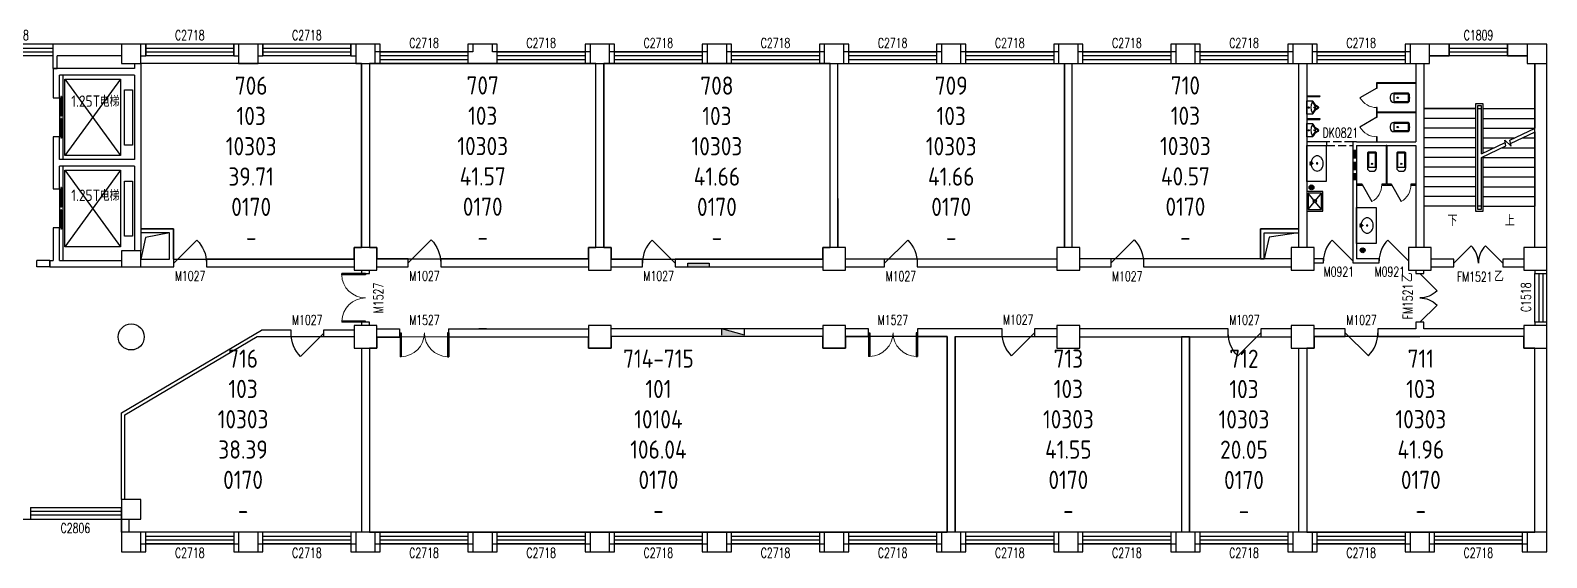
# Model space of a CAD drawing. Extents: x 127902 to 222526, y 104402 to 120609.
# Drawn here: x 175926 to 222526, y 104402 to 120609 of the extents above; entities that cross this region are included whole.
import ezdxf

# ---------------------------------------------------------------- set-up
doc = ezdxf.new("R2010")
doc.units = 0
doc.header["$LTSCALE"] = 1000
doc.header["$MEASUREMENT"] = 0
doc.linetypes.add('DASH', pattern=[0.35, 0.25, -0.1])
for name, color, linetype in [('body', 30, 'Continuous'), ('GROS', 6, 'Continuous'), ('RM$', 5, 'Continuous'), ('RM$TXT', 5, 'Continuous')]:
    doc.layers.add(name, color=color, linetype=linetype)
doc.layers.get('0').freeze()
doc.styles.add('_TCH_DIM', font='SIMPLEX', dxfattribs={"bigfont": 'GBCBIG'})
doc.styles.add('_TCH_WINDOW', font='SIMPLEX', dxfattribs={"bigfont": 'GBCBIG'})
doc.styles.get("Standard").update_dxf_attribs({"font": 'gbenor.shx', "bigfont": 'gbcbig.shx'})

# ---------------------------------------------------------------- blocks, each defined once
blk = doc.blocks.new('_FZHK')
blk.add_lwpolyline([(-0.5, -0.5), (0.5, -0.5), (0.5, 0.5), (-0.5, 0.5)], close=True)
blk = doc.blocks.new('_YZHK')
blk.add_circle((0, 0), 0.5)
blk = doc.blocks.new('$DorLib2D$00000114')
at = {"color": 0}
blk.add_line((0.5, 0), (-0.207, 0.707), dxfattribs=at)
blk.add_arc((0.5, 0), 1, 135, 180, dxfattribs=at)
blk = doc.blocks.new('$WINLIB2D$00000001')
at = {"color": 0}
for points in [[(-0.5, 0.5), (-0.5, -0.5)], [(-0.5, 0.5), (0.5, 0.5)], [(0.5, -0.5), (0.5, 0.5)], [(0.5, 0.167), (-0.5, 0.167)], [(0.5, -0.167), (-0.5, -0.167)], [(-0.5, -0.5), (0.5, -0.5)]]:
    blk.add_lwpolyline(points, dxfattribs=at)
blk = doc.blocks.new('$DorLib2D$00000116')
at = {"color": 0}
for p, q in [((-0.5, 0), (-0.146, 0.354)), ((0.5, 0), (0.146, 0.354))]:
    blk.add_line(p, q, dxfattribs=at)
for centre, start, end in [((-0.5, 0), 0, 45), ((0.5, 0), 135, 180)]:
    blk.add_arc(centre, 0.5, start, end, dxfattribs=at)
blk = doc.blocks.new('$lvtry$00000201')
at = {"color": 0}
for p, q in [((100, -30, 0), (-100, -30, 0)), ((110, -470, 0), (110, -40, 0)), ((140, -470, 0), (-140, -470, 0))]:
    blk.add_line(p, q, dxfattribs=at)
at = {"color": 0, "elevation": 0}
blk.add_lwpolyline([(140, -40, 0.414214), (100, 0), (-100, 0, 0.414214), (-140, -40), (-140, -480, 0.414214), (-30, -590), (30, -590, 0.414214), (140, -480)], format="xyb", close=True, dxfattribs=at)
blk.add_lwpolyline([(-110, -40), (-110, -470)], dxfattribs=at)
at = {"color": 0}
blk.add_circle((0, -359, 0), 20, dxfattribs=at)
for centre, start, end in [((-100, -40, 0), 90, 180), ((100, -40, 0), 0, 90)]:
    blk.add_arc(centre, 10, start, end, dxfattribs=at)
for p in [(0, 0, 0), (0, -359, 0)]:
    blk.add_point(p, dxfattribs=at)
blk = doc.blocks.new('$TCHSYS$APDOOR2D')
blk.add_line((0.5, 0), (0, 0.866))
at = {"lineweight": 13}
blk.add_arc((0.5, 0), 1, 120, 180, dxfattribs=at)
blk = doc.blocks.new('$lvtry$00000222')
at = {"color": 0, "elevation": 0}
blk.add_lwpolyline([(-205, -191), (-205, 0), (205, 0), (205, -191, 0.268068), (51, -323, -0.317765), (0, -360, -0.317765), (-51, -323, 0.268068)], format="xyb", close=True, dxfattribs=at)
at = {"color": 0}
for centre in [(0, -60, 0), (0, -242, 0)]:
    blk.add_circle(centre, 20, dxfattribs=at)
for centre, radius, start, end in [((-152, -175, 0), 10, 114.1084, 248.1394), ((5, -526, 0), 395, 66.6675, 114.1084), ((-243, -401, 0), 233, 19.2639, 68.1394), ((0, -316, 0), 24, 199.2639, 269.4998), ((0, -316, 0), 24, 270.5002, 340.7361), ((243, -401, 0), 233, 110.4941, 160.7361), ((158, -173, 0), 10, 290.4941, 66.6675)]:
    blk.add_arc(centre, radius, start, end, dxfattribs=at)
for p in [(0, -60, 0), (0, -242, 0)]:
    blk.add_point(p, dxfattribs=at)
blk = doc.blocks.new('$DorLib2D$00000127')
at = {"color": 0, "linetype": 'Continuous'}
for p, q in [((-0.033, 0.795, -93.75), (-0.533, 0.795, -93.75)), ((-0.533, 0.795, -93.75), (-0.533, 0.69, -93.75)), ((-0.033, 0.795, -93.75), (-0.033, 0.69, -93.75)), ((0.033, 0.795, -93.75), (0.033, 0.69, -93.75)), ((0.533, 0.795, -93.75), (0.033, 0.795, -93.75)), ((0.533, 0.795, -93.75), (0.533, 0.69, -93.75)), ((-0.033, 0.69, -93.75), (-0.533, 0.69, -93.75)), ((0.5, 0.5, -93.75), (-0.5, 0.5, -93.75)), ((0.533, 0.69, -93.75), (0.033, 0.69, -93.75))]:
    blk.add_line(p, q, dxfattribs=at)
blk = doc.blocks.new('$DorLib2D$00000002')
for p, q in [((-0.5, 0), (-0.5, 0.4875)), ((-0.475, 0.4875), (-0.5, 0.4875)), ((-0.475, 0), (-0.475, 0.4875)), ((0.475, 0), (0.475, 0.4875)), ((0.475, 0.4875), (0.5, 0.4875)), ((0.5, 0), (0.5, 0.4875)), ((-0.5, 0), (-0.475, 0)), ((0.5, 0), (0.475, 0))]:
    blk.add_line(p, q)
at = {"lineweight": 13}
for centre, start, end in [((-0.4875, 0), 0, 88.53072), ((0.4875, 0), 91.46928, 180)]:
    blk.add_arc(centre, 0.4875, start, end, dxfattribs=at)
blk = doc.blocks.new('$lvtry$00000191')
at = {"color": 0}
for p, q in [((-250, -50, 0), (-39, -219, 0)), ((-250, -450, 0), (-39, -281, 0)), ((39, -219, 0), (250, -50, 0)), ((39, -281, 0), (250, -450, 0))]:
    blk.add_line(p, q, dxfattribs=at)
at = {"color": 0, "elevation": 0}
for points in [[(300, -500), (300, 0), (-300, 0), (-300, -500)], [(250, -450), (250, -50), (-250, -50), (-250, -450)]]:
    blk.add_lwpolyline(points, close=True, dxfattribs=at)
at = {"color": 0}
blk.add_circle((0, -250, 0), 50, dxfattribs=at)
for p in [(0, -50, 0), (0, -250, 0)]:
    blk.add_point(p, dxfattribs=at)
blk = doc.blocks.new('$lvtry$00000171')
for p, q in [((-74, 11), (-11, 74)), ((-70, -27), (27, 70)), ((-53, -53), (53, 53)), ((-27, -70), (70, 27)), ((11, -74), (74, -11))]:
    blk.add_line(p, q)
blk.add_circle((0, 0), 75)
blk.add_point((0, 0))
blk = doc.blocks.new('$lvtry$00000194')
at = {"color": 0}
for p, q in [((-17, -27), (-17, -17)), ((17, -27), (17, -17))]:
    blk.add_line(p, q, dxfattribs=at)
blk.add_lwpolyline([(14, -39, -0.067374), (92, -53, -0.088152), (166, -93, -0.105269), (218, -155, -0.121685), (235, -224, -0.121685), (218, -292, -0.105269), (166, -355, -0.088152), (92, -394, -0.078966), (0, -409, -0.078966), (-92, -394, -0.088152), (-166, -355, -0.105269), (-218, -292, -0.121685), (-235, -224, -0.121685), (-218, -155, -0.105269), (-166, -93, -0.088152), (-92, -53, -0.059935), (-23, -40, -0.059935)], format="xyb", dxfattribs=at)
for centre, radius in [((0, -221), 20), ((0, -27), 16.7), ((0, -221), 15)]:
    blk.add_circle(centre, radius, dxfattribs=at)
for centre, radius, start, end in [((0, -17), 16.7, 0, 180), ((-40, -17), 10.1, 106.6096, 258.1648), ((-64, 250), 259, 274.7069, 282.3732), ((-75, -197), 173, 71.36, 79.1873), ((-29, -63), 6.77, 155.344, 308.3224), ((-171, 35), 166, 324.8411, 338.1337), ((-171, 35), 170, 324.8411, 331.3523), ((-29, -63), 3.37, 155.344, 308.3224), ((100, -178), 170, 132.3141, 138.8253), ((100, -178), 166, 125.5327, 138.8253), ((-12, -42), 10.6, 201.8924, 261.774), ((-381, -99), 372, 2.3982, 6.7627), ((0, -80), 9.9, 201.7837, 338.2163), ((64, 250), 259, 257.6268, 265.2931), ((381, -99), 372, 170.1008, 177.6018), ((75, -197), 173, 100.8127, 110.4191), ((40, -17), 10.1, 281.8352, 73.3904)]:
    blk.add_arc(centre, radius, start, end, dxfattribs=at)
for p in [(0, -27), (0, -221)]:
    blk.add_point(p, dxfattribs=at)

msp = doc.modelspace()

# ---------------------------------------------------------------- hatches: boundary and pattern name
at = {"layer": 'body'}
for points in [[(196786, 113456), (196136, 113456), (196136, 113336), (196786, 113336)], [(197876, 111236), (197176, 111236), (197176, 111436)]]:
    msp.add_hatch(color=30, dxfattribs=at).paths.add_polyline_path(points)

# ---------------------------------------------------------------- linework, layer by layer
at = {"layer": 'body', "color": 30}
for p, q in [((176611, 120186), (172126, 120186)), ((176626, 119826), (172126, 119826)), ((178726, 120186), (176611, 120186)), ((176626, 119436), (176626, 119826)), ((178726, 119826), (176746, 119826)), ((176746, 119436), (176746, 119826)), ((179476, 120186), (179326, 120186)), ((179326, 119826), (179476, 119826)), ((179476, 119826), (179476, 120186)), ((182326, 120186), (182176, 120186)), ((182176, 120186), (182176, 119826)), ((182176, 119826), (182326, 119826)), ((183076, 120186), (182926, 120186)), ((182926, 119826), (183076, 119826)), ((183076, 119826), (183076, 120186)), ((185926, 120186), (185776, 120186)), ((185776, 120186), (185776, 119826)), ((185776, 119826), (185926, 119826)), ((186676, 120186), (186526, 120186)), ((186676, 119946), (186526, 119946)), ((186676, 119946), (186676, 120186)), ((186676, 119586), (186676, 119946)), ((190276, 120186), (189376, 120186)), ((189376, 120186), (189376, 119946)), ((189376, 119946), (189376, 119586)), ((190276, 119946), (190276, 120186)), ((190276, 119586), (190276, 119946)), ((193126, 120186), (192976, 120186)), ((192976, 120186), (192976, 119946)), ((193126, 119946), (192976, 119946)), ((192976, 119946), (192976, 119586)), ((193876, 120186), (193726, 120186)), ((193876, 119946), (193726, 119946)), ((193876, 119946), (193876, 120186)), ((193876, 119586), (193876, 119946)), ((196726, 120186), (196576, 120186)), ((196576, 120186), (196576, 119946)), ((196726, 119946), (196576, 119946)), ((196576, 119946), (196576, 119586)), ((197476, 120186), (197326, 120186)), ((197476, 119946), (197326, 119946)), ((197476, 119946), (197476, 120186)), ((197476, 119586), (197476, 119946)), ((200326, 120186), (200176, 120186)), ((200176, 120186), (200176, 119946)), ((200326, 119946), (200176, 119946)), ((200176, 119946), (200176, 119586)), ((201076, 120186), (200926, 120186)), ((201076, 119946), (200926, 119946)), ((201076, 119946), (201076, 120186)), ((201076, 119586), (201076, 119946)), ((203926, 120186), (203776, 120186)), ((203776, 120186), (203776, 119946)), ((203926, 119946), (203776, 119946)), ((203776, 119946), (203776, 119586)), ((204676, 120186), (204526, 120186)), ((204676, 119946), (204526, 119946)), ((204676, 119946), (204676, 120186)), ((204676, 119586), (204676, 119946)), ((207526, 120186), (207376, 120186)), ((207376, 120186), (207376, 119946)), ((207526, 119946), (207376, 119946)), ((207376, 119946), (207376, 119586)), ((208276, 120186), (208126, 120186)), ((208276, 119946), (208126, 119946)), ((208276, 119946), (208276, 120186)), ((208276, 119586), (208276, 119946)), ((211126, 120186), (210976, 120186)), ((210976, 120186), (210976, 119946)), ((211126, 119946), (210976, 119946)), ((210976, 119946), (210976, 119586)), ((211876, 120186), (211726, 120186)), ((211876, 119946), (211726, 119946)), ((211876, 119946), (211876, 120186)), ((211876, 119586), (211876, 119946)), ((214726, 120186), (214576, 120186)), ((214576, 120186), (214576, 119946)), ((214726, 119946), (214576, 119946)), ((214576, 119946), (214576, 119586)), ((215476, 120186), (215326, 120186)), ((215476, 119946), (215326, 119946)), ((215476, 119946), (215476, 120186)), ((215476, 119586), (215476, 119946)), ((218326, 120186), (218176, 120186)), ((218176, 120186), (218176, 119946)), ((218326, 119946), (218176, 119946)), ((218176, 119946), (218176, 119586)), ((219526, 120186), (218926, 120186)), ((218926, 119826), (219526, 119826)), ((221926, 119822), (218926, 119822)), ((219526, 119826), (219526, 120186)), ((221926, 120186), (221326, 120186)), ((221326, 120186), (221326, 119826)), ((221326, 119826), (221926, 119826)), ((176626, 119436), (176626, 118536)), ((179126, 119436), (176626, 119436)), ((176626, 119436), (176746, 119436)), ((179126, 119586), (179126, 119436)), ((179326, 119586), (179326, 119236)), ((186101, 119586), (186101, 113936)), ((186351, 119586), (186351, 113936)), ((186526, 119586), (186676, 119586)), ((189376, 119586), (190276, 119586)), ((192976, 119586), (193126, 119586)), ((193306, 113936), (193306, 119586)), ((193546, 113936), (193546, 119586)), ((193726, 119586), (193876, 119586)), ((196576, 119586), (196726, 119586)), ((197326, 119586), (197476, 119586)), ((200176, 119586), (200326, 119586)), ((200506, 113936), (200506, 119586)), ((200746, 113936), (200746, 119586)), ((200926, 119586), (201076, 119586)), ((203776, 119586), (203926, 119586)), ((204526, 119586), (204676, 119586)), ((207376, 119586), (207526, 119586)), ((207706, 113936), (207706, 119586)), ((207946, 113936), (207946, 119586)), ((208126, 119586), (208276, 119586)), ((210976, 119586), (211126, 119586)), ((211726, 119586), (211876, 119586)), ((214576, 119586), (214726, 119586)), ((214901, 119586), (214901, 117186)), ((215151, 119586), (215151, 117186)), ((215326, 119586), (215476, 119586)), ((218176, 119586), (218326, 119586)), ((218506, 119586), (218506, 117186)), ((218746, 119586), (218746, 117186)), ((218748, 119586), (218748, 118202)), ((222166, 113936), (222166, 119586)), ((222168, 118202), (222168, 119586)), ((222526, 113936), (222526, 119586)), ((176826, 118536), (176826, 119236)), ((179126, 119236), (176826, 119236)), ((176928, 119236), (176928, 116636)), ((178701, 119110), (176982, 116760)), ((176982, 119110), (178701, 116760)), ((179126, 119236), (179126, 116636)), ((179326, 119236), (179326, 116436)), ((218506, 118998), (217293, 118998)), ((217293, 118998), (217293, 118836)), ((217293, 118836), (217318, 118836)), ((218506, 118973), (217318, 118973)), ((217318, 118836), (217318, 118973)), ((218506, 118973), (218506, 118998)), ((176626, 118536), (176826, 118536)), ((215151, 118598), (215551, 118598)), ((215151, 118598), (215151, 118573)), ((215151, 118573), (215551, 118573)), ((215551, 118598), (215551, 118573)), ((215151, 117898), (215551, 117898)), ((215151, 117898), (215151, 117873)), ((215551, 117898), (215551, 117873)), ((217318, 118236), (217293, 118236)), ((217293, 118236), (217293, 118086)), ((217293, 118086), (217293, 117936)), ((217293, 117936), (217318, 117936)), ((217318, 118098), (217318, 118236)), ((218506, 118098), (217318, 118098)), ((218506, 118073), (217318, 118073)), ((217318, 117936), (217318, 118073)), ((218506, 118073), (218506, 118098)), ((218748, 118202), (218748, 115202)), ((220338, 118202), (218748, 118202)), ((218748, 118202), (220338, 118202)), ((220338, 117902), (218748, 117902)), ((220578, 118352), (220338, 118352)), ((220338, 118352), (220338, 115052)), ((220518, 118292), (220398, 118292)), ((220398, 118292), (220398, 115112)), ((220398, 118202), (220398, 115202)), ((220398, 118202), (220518, 118202)), ((220518, 116814), (220518, 118292)), ((220518, 116814), (220518, 118202)), ((220578, 116843), (220578, 118352)), ((220578, 118202), (222168, 118202)), ((220578, 118202), (222168, 118202)), ((220578, 117902), (222168, 117902)), ((222168, 117601), (222168, 118202)), ((215151, 117873), (215551, 117873)), ((220338, 117602), (218748, 117602)), ((220578, 117602), (222168, 117602)), ((221396, 117233), (222168, 117601)), ((221415, 117131), (222168, 117490)), ((222168, 115202), (222168, 117490)), ((176826, 117336), (176626, 117336)), ((176626, 117336), (176626, 116436)), ((176826, 116636), (176826, 117336)), ((214901, 117186), (214901, 114506)), ((215151, 117186), (215151, 114506)), ((215766, 117186), (215151, 117186)), ((215151, 117066), (215766, 117066)), ((215766, 117066), (215766, 117186)), ((216686, 117186), (216566, 117186)), ((216566, 117186), (216566, 117066)), ((216566, 117066), (216566, 115866)), ((216686, 117186), (217306, 117186)), ((216686, 117066), (216686, 115866)), ((216686, 117066), (217306, 117066)), ((217318, 117336), (217293, 117336)), ((217293, 117336), (217293, 117186)), ((217306, 117186), (218506, 117186)), ((217306, 117066), (218506, 117066)), ((217318, 117186), (217318, 117336)), ((217593, 117066), (217593, 115878)), ((217618, 117066), (217593, 117066)), ((217618, 117066), (217618, 115878)), ((218506, 117066), (218506, 113936)), ((218746, 117186), (218746, 113936)), ((220338, 117302), (218748, 117302)), ((220338, 117002), (218748, 117002)), ((220518, 116814), (221252, 117164)), ((220518, 116703), (221271, 117063)), ((220578, 117302), (221541, 117302)), ((220578, 117002), (220912, 117002)), ((221145, 117002), (222168, 117002)), ((221271, 117063), (221239, 117238)), ((221239, 117238), (221431, 117050)), ((221431, 117050), (221396, 117233)), ((221773, 117302), (222168, 117302)), ((179126, 116636), (176826, 116636)), ((220338, 116702), (218748, 116702)), ((220518, 115202), (220518, 116703)), ((220518, 115112), (220518, 116703)), ((220578, 115052), (220578, 116732)), ((220578, 116702), (222168, 116702)), ((176626, 116436), (176626, 115736)), ((176826, 115736), (176826, 116436)), ((179126, 116436), (176826, 116436)), ((176928, 116436), (176928, 113536)), ((178701, 116310), (176982, 113960)), ((176982, 116310), (178701, 113960)), ((179126, 116436), (179126, 114386)), ((179326, 116436), (179326, 114386)), ((220338, 116402), (218748, 116402)), ((220338, 116102), (218748, 116102)), ((220578, 116402), (222168, 116402)), ((220578, 116102), (222168, 116102)), ((176626, 115736), (176826, 115736)), ((216566, 115866), (216566, 113586)), ((216856, 115878), (216686, 115878)), ((216686, 115866), (216686, 113586)), ((216686, 115853), (216856, 115853)), ((216856, 115853), (216856, 115878)), ((217593, 115878), (217456, 115878)), ((217456, 115878), (217456, 115853)), ((217456, 115853), (217606, 115853)), ((217606, 115853), (217756, 115853)), ((217756, 115878), (217618, 115878)), ((217756, 115853), (217756, 115878)), ((218506, 115878), (218356, 115878)), ((218356, 115878), (218356, 115853)), ((218356, 115853), (218506, 115853)), ((218506, 115853), (218506, 115878)), ((220338, 115802), (218748, 115802)), ((220578, 115802), (222168, 115802)), ((200746, 115436), (200746, 113936)), ((220338, 115502), (218748, 115502)), ((220338, 115202), (218748, 115202)), ((220518, 115202), (220398, 115202)), ((220398, 115112), (220518, 115112)), ((220578, 115502), (222168, 115502)), ((220578, 115202), (222168, 115202)), ((220338, 115052), (220578, 115052)), ((176826, 114536), (176626, 114536)), ((176626, 114536), (176626, 113536)), ((176826, 113536), (176826, 114536)), ((179126, 114386), (179126, 113836)), ((180326, 114506), (179326, 114506)), ((179326, 114386), (179326, 113836)), ((180206, 114386), (179326, 114386)), ((180206, 113576), (180206, 114386)), ((180326, 113576), (180326, 114506)), ((213726, 113586), (213726, 114506)), ((213726, 114506), (214901, 114506)), ((213846, 113586), (213846, 114386)), ((213846, 114386), (214901, 114386)), ((214901, 114506), (214901, 113936)), ((215151, 114506), (215151, 113936)), ((176526, 113536), (176126, 113536)), ((176126, 113336), (176126, 113536)), ((176526, 113336), (176126, 113336)), ((176526, 113536), (176626, 113536)), ((176526, 113536), (176526, 113336)), ((176526, 113336), (176526, 113536)), ((176526, 113336), (176826, 113336)), ((176826, 113536), (178726, 113536)), ((176826, 113336), (178726, 113336)), ((179326, 113576), (180206, 113576)), ((179326, 113336), (180206, 113336)), ((180206, 113336), (180338, 113336)), ((180338, 113576), (180326, 113576)), ((180338, 113336), (180338, 113576)), ((185876, 113576), (181338, 113576)), ((181338, 113576), (181338, 113336)), ((181338, 113336), (185876, 113336)), ((187538, 113586), (186576, 113586)), ((186576, 113336), (187538, 113336)), ((187538, 113336), (187538, 113586)), ((193076, 113586), (188538, 113586)), ((188538, 113586), (188538, 113336)), ((188538, 113336), (193076, 113336)), ((194738, 113576), (193776, 113576)), ((193776, 113336), (194738, 113336)), ((194738, 113336), (194738, 113576)), ((200276, 113576), (195738, 113576)), ((195738, 113576), (195738, 113336)), ((195738, 113336), (200276, 113336)), ((202181, 113576), (200976, 113576)), ((200976, 113336), (202181, 113336)), ((202181, 113336), (202181, 113576)), ((207476, 113576), (203181, 113576)), ((203181, 113576), (203181, 113336)), ((203181, 113336), (207476, 113336)), ((209138, 113586), (208176, 113586)), ((208176, 113336), (209138, 113336)), ((209138, 113336), (209138, 113586)), ((214676, 113586), (210138, 113586)), ((210138, 113586), (210138, 113336)), ((210138, 113336), (214676, 113336)), ((213726, 113586), (213846, 113586)), ((215666, 113586), (215376, 113586)), ((215376, 113466), (215666, 113466)), ((215666, 113466), (215666, 113586)), ((216566, 113586), (216566, 113466)), ((216566, 113466), (216686, 113466)), ((217376, 113586), (216686, 113586)), ((216686, 113466), (217376, 113466)), ((217376, 113466), (217376, 113586)), ((219676, 113576), (218976, 113576)), ((218976, 113336), (219676, 113336)), ((219676, 113336), (219676, 113576)), ((221826, 113576), (221176, 113576)), ((221176, 113576), (221176, 113336)), ((221176, 113336), (221826, 113336)), ((186106, 113236), (186106, 113135)), ((186106, 113135), (186346, 113136)), ((186346, 113136), (186346, 113236)), ((218506, 113236), (218506, 113136)), ((218506, 113136), (218746, 113136)), ((218746, 113136), (218746, 113236)), ((222166, 113236), (222166, 113136)), ((222166, 113136), (222526, 113136)), ((222526, 113136), (222526, 113236)), ((178726, 108849), (183035, 111395)), ((183938, 111395), (183035, 111395)), ((183938, 111195), (183938, 111395)), ((185876, 111395), (184938, 111395)), ((184938, 111395), (184938, 111195)), ((186348, 111636), (186108, 111635)), ((186108, 111635), (186108, 111536)), ((186348, 111536), (186348, 111636)), ((186576, 111431), (187276, 111431)), ((187276, 111431), (187276, 111181)), ((188776, 111436), (189826, 111436)), ((188776, 111436), (188776, 111186)), ((189706, 111436), (189706, 111436)), ((189946, 111436), (189706, 111436)), ((189826, 111436), (193076, 111436)), ((189946, 111436), (189946, 111436)), ((200276, 111436), (193776, 111436)), ((197176, 111236), (197176, 111436)), ((197876, 111236), (197176, 111436)), ((197876, 111236), (197876, 111436)), ((201688, 111436), (200976, 111436)), ((201688, 111196), (201688, 111436)), ((204226, 111436), (203188, 111436)), ((203188, 111436), (203188, 111196)), ((205788, 111436), (204226, 111436)), ((205788, 111196), (205788, 111436)), ((207476, 111436), (206788, 111436)), ((206788, 111436), (206788, 111196)), ((212738, 111436), (208176, 111436)), ((212738, 111186), (212738, 111436)), ((214676, 111436), (213738, 111436)), ((213738, 111436), (213738, 111186)), ((216338, 111436), (215376, 111436)), ((216338, 111196), (216338, 111436)), ((218506, 111436), (217338, 111436)), ((217338, 111436), (217338, 111196)), ((218746, 111636), (218506, 111636)), ((218506, 111636), (218506, 111436)), ((218746, 111436), (218746, 111636)), ((221826, 111436), (218746, 111436)), ((222526, 111636), (222166, 111636)), ((222166, 111636), (222166, 111536)), ((222526, 111536), (222526, 111636)), ((178826, 108792), (182893, 111195)), ((182893, 111195), (183938, 111195)), ((184938, 111195), (185876, 111195)), ((186576, 111181), (187276, 111181)), ((188776, 111186), (189826, 111186)), ((189826, 111186), (193076, 111186)), ((200276, 111196), (193776, 111196)), ((200976, 111196), (201688, 111196)), ((203188, 111196), (204106, 111196)), ((204106, 111196), (204106, 105186)), ((204346, 111196), (205788, 111196)), ((204346, 111196), (204346, 105186)), ((206788, 111196), (207476, 111196)), ((208176, 111186), (212738, 111186)), ((211306, 111186), (211306, 105186)), ((211546, 111186), (211306, 111186)), ((211546, 111186), (211546, 105186)), ((213738, 111186), (214676, 111186)), ((215376, 111196), (216338, 111196)), ((217338, 111196), (218626, 111196)), ((221826, 111196), (218626, 111196)), ((186101, 110836), (186101, 105186)), ((186351, 110836), (186351, 105186)), ((214901, 110836), (214901, 105186)), ((215151, 110836), (215151, 105186)), ((222166, 105186), (222166, 110836)), ((222526, 105186), (222526, 110836)), ((178726, 106186), (178726, 108849)), ((178826, 106186), (178826, 108792)), ((178726, 105186), (178726, 105586)), ((178966, 105186), (178966, 105586)), ((179476, 105186), (179326, 105186)), ((179476, 104826), (179476, 105186)), ((182326, 105186), (182176, 105186)), ((182176, 105186), (182176, 104826)), ((183076, 105186), (182926, 105186)), ((183076, 104826), (183076, 105186)), ((185926, 105186), (185776, 105186)), ((185776, 105186), (185776, 104826)), ((186676, 105186), (186526, 105186)), ((186676, 104826), (186676, 105186)), ((189526, 105186), (189376, 105186)), ((189376, 105186), (189376, 104826)), ((190276, 105186), (190126, 105186)), ((190276, 104826), (190276, 105186)), ((193126, 105186), (192976, 105186)), ((192976, 105186), (192976, 104826)), ((193876, 105186), (193726, 105186)), ((193876, 104826), (193876, 105186)), ((196726, 105186), (196576, 105186)), ((196576, 105186), (196576, 104826)), ((197476, 105186), (197326, 105186)), ((197476, 104826), (197476, 105186)), ((200326, 105186), (200176, 105186)), ((200176, 105186), (200176, 104826)), ((201076, 105186), (200926, 105186)), ((201076, 104826), (201076, 105186)), ((203926, 105186), (203776, 105186)), ((203776, 105186), (203776, 104826)), ((204676, 105186), (204526, 105186)), ((204676, 104826), (204676, 105186)), ((207526, 105186), (207376, 105186)), ((207376, 105186), (207376, 104826)), ((208276, 105186), (208126, 105186)), ((208276, 104826), (208276, 105186)), ((211126, 105186), (210976, 105186)), ((210976, 105186), (210976, 104826)), ((211876, 105186), (211726, 105186)), ((211876, 104826), (211876, 105186)), ((214726, 105186), (214576, 105186)), ((214576, 105186), (214576, 104826)), ((215476, 105186), (215326, 105186)), ((215476, 104826), (215476, 105186)), ((218326, 105186), (218176, 105186)), ((218176, 105186), (218176, 104826)), ((219076, 105186), (218926, 105186)), ((219076, 104826), (219076, 105186)), ((221926, 105186), (221776, 105186)), ((221776, 105186), (221776, 104826)), ((179326, 104826), (179476, 104826)), ((179326, 104586), (179476, 104586)), ((179476, 104586), (179476, 104826)), ((182176, 104826), (182326, 104826)), ((182176, 104826), (182176, 104586)), ((182176, 104586), (182326, 104586)), ((182926, 104826), (183076, 104826)), ((182926, 104586), (183076, 104586)), ((183076, 104586), (183076, 104826)), ((185776, 104826), (185926, 104826)), ((185776, 104826), (185776, 104586)), ((185776, 104586), (185926, 104586)), ((186526, 104826), (186676, 104826)), ((186526, 104586), (186676, 104586)), ((186676, 104586), (186676, 104826)), ((189376, 104826), (189526, 104826)), ((189376, 104826), (189376, 104586)), ((189376, 104586), (189526, 104586)), ((190126, 104826), (190276, 104826)), ((190126, 104586), (190276, 104586)), ((190276, 104586), (190276, 104826)), ((192976, 104826), (193126, 104826)), ((192976, 104826), (192976, 104586)), ((192976, 104586), (193126, 104586)), ((193726, 104826), (193876, 104826)), ((193726, 104586), (193876, 104586)), ((193876, 104586), (193876, 104826)), ((196576, 104826), (196726, 104826)), ((196576, 104826), (196576, 104586)), ((196576, 104586), (196726, 104586)), ((197326, 104826), (197476, 104826)), ((197326, 104586), (197476, 104586)), ((197476, 104586), (197476, 104826)), ((200176, 104826), (200326, 104826)), ((200176, 104826), (200176, 104586)), ((200176, 104586), (200326, 104586)), ((200926, 104826), (201076, 104826)), ((200926, 104586), (201076, 104586)), ((201076, 104586), (201076, 104826)), ((203776, 104826), (203926, 104826)), ((203776, 104826), (203776, 104586)), ((203776, 104586), (203926, 104586)), ((204526, 104826), (204676, 104826)), ((204526, 104586), (204676, 104586)), ((204676, 104586), (204676, 104826)), ((207376, 104826), (207526, 104826)), ((207376, 104826), (207376, 104586)), ((207376, 104586), (207526, 104586)), ((208126, 104826), (208276, 104826)), ((208126, 104586), (208276, 104586)), ((208276, 104586), (208276, 104826)), ((210976, 104826), (211126, 104826)), ((210976, 104826), (210976, 104586)), ((210976, 104586), (211126, 104586)), ((211726, 104826), (211876, 104826)), ((211726, 104586), (211876, 104586)), ((211876, 104586), (211876, 104826)), ((214576, 104826), (214726, 104826)), ((214576, 104826), (214576, 104586)), ((214576, 104586), (214726, 104586)), ((215326, 104826), (215476, 104826)), ((215326, 104586), (215476, 104586)), ((215476, 104586), (215476, 104826)), ((218176, 104826), (218176, 104586)), ((218176, 104586), (218326, 104586)), ((218926, 104586), (219076, 104586)), ((219076, 104586), (219076, 104826)), ((221776, 104826), (221926, 104826)), ((221776, 104826), (221776, 104586)), ((221776, 104586), (221926, 104586))]:
    msp.add_line(p, q, dxfattribs=at)
at = {"layer": 'body', "color": 30, "linetype": 'DASH'}
for p, q in [((216566, 117186), (215766, 117186)), ((215766, 117066), (216566, 117066)), ((216686, 116916, 900), (216566, 116916, 900)), ((216606, 116916, 900), (216606, 116016, 900)), ((216646, 116916, 900), (216646, 116016, 900)), ((216686, 116016, 900), (216566, 116016, 900))]:
    msp.add_line(p, q, dxfattribs=at)
at = {"layer": 'body', "color": 30}
for points in [[(176982, 119110), (178701, 119110), (178701, 116760), (176982, 116760)], [(178816, 118776), (179069, 118776), (179069, 117078), (178816, 117078)], [(215151, 115966), (215151, 117066), (215751, 117066), (215751, 115966)], [(176982, 116310), (178701, 116310), (178701, 113960), (176982, 113960)], [(178816, 115976), (179069, 115976), (179069, 114278), (178816, 114278)], [(216686, 114059), (216686, 115159), (217286, 115159), (217286, 114059)]]:
    msp.add_lwpolyline(points, close=True, dxfattribs=at)
for points in [[(219573, 115052, 0, 0, 0), (219573, 119012, 0, 0, 0), (221343, 119012, 0, 0, 0), (221343, 117602, 80, 0, 0), (221343, 117302, 0, 0, 0)], [(221343, 115052, 0, 0, 0), (221343, 116702, 80, 0, 0), (221343, 117002, 0, 0, 0)]]:
    msp.add_lwpolyline(points, format="xyseb", dxfattribs=at)
for points in [[(180206, 114386), (179463, 114246), (179326, 113576)], [(214901, 114386), (213994, 114257), (213846, 113586)], [(196136, 113336), (196136, 113456), (196786, 113456), (196786, 113336)]]:
    msp.add_lwpolyline(points, dxfattribs=at)
at = {"layer": 'GROS'}
msp.add_lwpolyline([(172126, 105586), (178726, 105586), (178726, 104586), (179326, 104586), (179326, 104826), (182326, 104826), (182326, 104586), (182926, 104586), (182926, 104826), (185926, 104826), (185926, 104586), (186526, 104586), (186526, 104826), (189526, 104826), (189526, 104586), (190126, 104586), (190126, 104826), (193126, 104826), (193126, 104586), (193726, 104586), (193726, 104826), (196726, 104826), (196726, 104586), (197326, 104586), (197326, 104826), (200326, 104826), (200326, 104586), (200926, 104586), (200926, 104826), (203926, 104826), (203926, 104586), (204526, 104586), (204526, 104826), (207526, 104826), (207526, 104586), (208126, 104586), (208126, 104826), (211126, 104826), (211126, 104586), (211726, 104586), (211726, 104826), (214726, 104826), (214726, 104586), (215326, 104586), (215326, 104826), (218326, 104826), (218326, 104586), (218926, 104586), (218926, 104826), (221926, 104826), (221926, 104586), (222526, 104586), (222526, 120186), (218326, 120186), (218326, 119946), (215326, 119946), (215326, 120186), (214726, 120186), (214726, 119946), (211726, 119946), (211726, 120186), (211126, 120186), (211126, 119946), (208126, 119946), (208126, 120186), (207526, 120186), (207526, 119946), (204526, 119946), (204526, 120186), (203926, 120186), (203926, 119946), (200926, 119946), (200926, 120186), (200326, 120186), (200326, 119946), (197326, 119946), (197326, 120186), (196726, 120186), (196726, 119946), (193726, 119946), (193726, 120186), (193126, 120186), (193126, 119946), (190126, 119946), (190126, 120186), (189526, 120186), (189526, 119946), (189376, 119946), (186526, 119946), (186526, 120186), (164326, 120186)], dxfattribs=at)
at = {"layer": 'RM$', "color": 4, "ltscale": 20}
for points in [[(179326, 119586), (179326, 114506), (180326, 114506), (180326, 113576), (185876, 113576), (185876, 113936), (186101, 113936), (186101, 119586)], [(186351, 119586), (186351, 113936), (186576, 113936), (186576, 113586), (193076, 113586), (193076, 113936), (193306, 113936), (193306, 119586)], [(193546, 119586), (193546, 113936), (193776, 113936), (193776, 113576), (200276, 113576), (200276, 113936), (200506, 113936), (200506, 119586)], [(207706, 119586), (207706, 113936), (207476, 113936), (207476, 113576), (200976, 113576), (200976, 113936), (200746, 113936), (200746, 119586)], [(214901, 119586), (214901, 114506), (213726, 114506), (213726, 113586), (208176, 113586), (208176, 113936), (207946, 113936), (207946, 119586)], [(186576, 111181), (186576, 110836), (186351, 110836), (186351, 105186), (204106, 105186), (204106, 111196), (200976, 111196), (200976, 110836), (200276, 110836), (200276, 111196), (193776, 111196), (193776, 110836), (193076, 110836), (193076, 111186)], [(211306, 111186), (211306, 105186), (204346, 105186), (204346, 111196), (207476, 111196), (207476, 110836), (208176, 110836), (208176, 111186)], [(214676, 111186), (214676, 110836), (214901, 110836), (214901, 105186), (211546, 105186), (211546, 111186)], [(215376, 111196), (215376, 110836), (215151, 110836), (215151, 105186), (222166, 105186), (222166, 110836), (221826, 110836), (221826, 111196)]]:
    msp.add_lwpolyline(points, close=True, dxfattribs=at)
msp.add_lwpolyline([(185876, 111195), (185876, 110836), (186101, 110836), (186101, 105186), (178966, 105186), (178966, 105586), (179326, 105586), (179326, 106186), (178826, 106186), (178826, 108792), (182893, 111195), (185876, 111195)], dxfattribs=at)

# ---------------------------------------------------------------- block references
at = {"layer": 'body', "color": 30}
ref = msp.add_blockref('$WINLIB2D$00000001', (175426, 120006), dxfattribs=dict(at, xscale=2400, yscale=360, zscale=360, rotation=180))
ref.add_attrib('A', 'C2418', (174971, 120312), dxfattribs={"color": 30, "height": 297.5, "style": '_TCH_WINDOW', "width": 0.705882})
ref = msp.add_blockref('$WINLIB2D$00000001', (180826, 120006), dxfattribs=dict(at, xscale=2700, yscale=360, zscale=360, rotation=180))
ref.add_attrib('A', 'C2718', (180371, 120312), dxfattribs={"color": 30, "height": 297.5, "style": '_TCH_WINDOW', "width": 0.705882})
ref = msp.add_blockref('$WINLIB2D$00000001', (184426, 120006), dxfattribs=dict(at, xscale=2700, yscale=360, zscale=360, rotation=180))
ref.add_attrib('A', 'C2718', (183971, 120312), dxfattribs={"color": 30, "height": 297.5, "style": '_TCH_WINDOW', "width": 0.705882})
ref = msp.add_blockref('$WINLIB2D$00000001', (188026, 119766), dxfattribs=dict(at, xscale=2700, yscale=-360, zscale=360))
ref.add_attrib('A', 'C2718', (187571, 120072), dxfattribs={"color": 30, "height": 297.5, "style": '_TCH_WINDOW', "width": 0.705882})
ref = msp.add_blockref('$WINLIB2D$00000001', (191626, 119766), dxfattribs=dict(at, xscale=2700, yscale=-360, zscale=360))
ref.add_attrib('A', 'C2718', (191171, 120072), dxfattribs={"color": 30, "height": 297.5, "style": '_TCH_WINDOW', "width": 0.705882})
ref = msp.add_blockref('$WINLIB2D$00000001', (195226, 119766), dxfattribs=dict(at, xscale=2700, yscale=-360, zscale=360))
ref.add_attrib('A', 'C2718', (194771, 120072), dxfattribs={"color": 30, "height": 297.5, "style": '_TCH_WINDOW', "width": 0.705882})
ref = msp.add_blockref('$WINLIB2D$00000001', (198826, 119766), dxfattribs=dict(at, xscale=2700, yscale=-360, zscale=360))
ref.add_attrib('A', 'C2718', (198371, 120072), dxfattribs={"color": 30, "height": 297.5, "style": '_TCH_WINDOW', "width": 0.705882})
ref = msp.add_blockref('$WINLIB2D$00000001', (202426, 119766), dxfattribs=dict(at, xscale=2700, yscale=-360, zscale=360))
ref.add_attrib('A', 'C2718', (201971, 120072), dxfattribs={"color": 30, "height": 297.5, "style": '_TCH_WINDOW', "width": 0.705882})
ref = msp.add_blockref('$WINLIB2D$00000001', (206026, 119766), dxfattribs=dict(at, xscale=2700, yscale=-360, zscale=360))
ref.add_attrib('A', 'C2718', (205571, 120072), dxfattribs={"color": 30, "height": 297.5, "style": '_TCH_WINDOW', "width": 0.705882})
ref = msp.add_blockref('$WINLIB2D$00000001', (209626, 119766), dxfattribs=dict(at, xscale=2700, yscale=-360, zscale=360))
ref.add_attrib('A', 'C2718', (209171, 120072), dxfattribs={"color": 30, "height": 297.5, "style": '_TCH_WINDOW', "width": 0.705882})
ref = msp.add_blockref('$WINLIB2D$00000001', (213226, 119766), dxfattribs=dict(at, xscale=2700, yscale=-360, zscale=360))
ref.add_attrib('A', 'C2718', (212771, 120072), dxfattribs={"color": 30, "height": 297.5, "style": '_TCH_WINDOW', "width": 0.705882})
ref = msp.add_blockref('$WINLIB2D$00000001', (216826, 119766), dxfattribs=dict(at, xscale=2700, yscale=-360, zscale=360))
ref.add_attrib('A', 'C2718', (216371, 120072), dxfattribs={"color": 30, "height": 297.5, "style": '_TCH_WINDOW', "width": 0.705882})
ref = msp.add_blockref('$WINLIB2D$00000001', (220426, 120006), dxfattribs=dict(at, xscale=1800, yscale=360, zscale=360, rotation=180))
ref.add_attrib('A', 'C1809', (219976, 120312), dxfattribs={"color": 30, "height": 297.5, "style": '_TCH_WINDOW', "width": 0.705882})
for name, p, xscale, yscale, zscale in [('_FZHK', (179026, 119886), 600, 600, 600), ('_FZHK', (182626, 119886), 600, 600, 600), ('_FZHK', (186226, 119886), 600, 600, 600), ('_FZHK', (193426, 119886), 600, 600, 600), ('_FZHK', (197026, 119886), 600, 600, 600), ('_FZHK', (200626, 119886), 600, 600, 600), ('_FZHK', (204226, 119886), 600, 600, 600), ('_FZHK', (207826, 119886), 600, 600, 600), ('_FZHK', (211426, 119886), 600, 600, 600), ('_FZHK', (215026, 119886), 600, 600, 600), ('_FZHK', (218626, 119886), 600, 600, 600), ('_FZHK', (222226, 119886), 600, 600, 600), ('_FZHK', (179026, 113586), 600, 500, 500), ('_FZHK', (186226, 113586), 700, 700, 700), ('_FZHK', (193426, 113586), 700, 700, 700), ('_FZHK', (200626, 113586), 700, 700, 700), ('_FZHK', (207826, 113586), 700, 700, 700), ('_FZHK', (215026, 113586), 700, 700, 700), ('_FZHK', (218626, 113586), 700, 700, 700), ('$DorLib2D$00000116', (220426, 113456), 1500, 1500, 240), ('_FZHK', (222176, 113586), 700, 700, 700), ('_YZHK', (179026, 111186), 800, 800, 800), ('_FZHK', (186226, 111186), 700, 700, 700), ('_FZHK', (193426, 111186), 700, 700, 700), ('_FZHK', (200626, 111186), 700, 700, 700), ('_FZHK', (207826, 111186), 700, 700, 700), ('_FZHK', (215026, 111186), 700, 700, 700), ('_FZHK', (222176, 111186), 700, 700, 700), ('_FZHK', (179026, 105886), 600, 600, 600), ('_FZHK', (179026, 104886), 600, 600, 600), ('_FZHK', (182626, 104886), 600, 600, 600), ('_FZHK', (186226, 104886), 600, 600, 600), ('_FZHK', (189826, 104886), 600, 600, 600), ('_FZHK', (193426, 104886), 600, 600, 600), ('_FZHK', (197026, 104886), 600, 600, 600), ('_FZHK', (200626, 104886), 600, 600, 600), ('_FZHK', (204226, 104886), 600, 600, 600), ('_FZHK', (207826, 104886), 600, 600, 600), ('_FZHK', (211426, 104886), 600, 600, 600), ('_FZHK', (215026, 104886), 600, 600, 600), ('_FZHK', (218626, 104886), 600, 600, 600), ('_FZHK', (222226, 104886), 600, 600, 600)]:
    msp.add_blockref(name, p, dxfattribs=dict(at, xscale=xscale, yscale=yscale, zscale=zscale))
for name, p, xscale, yscale, zscale, rotation in [('$TCHSYS$APDOOR2D', (217306, 118536), 600, 600, 25, 90), ('$DorLib2D$00000127', (176726, 117936), -1200, 200, 200, 270), ('$TCHSYS$APDOOR2D', (217306, 117636), 600, 600, 25, 90), ('$DorLib2D$00000127', (176726, 115136), -1200, 200, 200, 270), ('$TCHSYS$APDOOR2D', (217156, 115866), 600, 600, 25, 180), ('$TCHSYS$APDOOR2D', (218056, 115866), 600, 600, 25, 180), ('$DorLib2D$00000116', (218626, 112386), 1500, -1500, 240, 90)]:
    msp.add_blockref(name, p, dxfattribs=dict(at, xscale=xscale, yscale=yscale, zscale=zscale, rotation=rotation))
for name, p, rotation in [('$lvtry$00000222', (215151, 118236), 90), ('$lvtry$00000201', (218306, 118536), 270), ('$lvtry$00000222', (215151, 117536), 90), ('$lvtry$00000201', (218306, 117636), 270), ('$lvtry$00000191', (215151, 115355), 90)]:
    msp.add_blockref(name, p, dxfattribs=dict(at, rotation=rotation))
at = {"layer": 'body', "color": 30, "yscale": -1, "rotation": 270}
for p in [(215249, 116518), (216785, 114611)]:
    msp.add_blockref('$lvtry$00000194', p, dxfattribs=at)
at = {"layer": 'body', "color": 30}
for name, p in [('$lvtry$00000201', (217156, 116866)), ('$lvtry$00000201', (218056, 116866)), ('$lvtry$00000171', (215299, 115782)), ('$lvtry$00000171', (216871, 113850))]:
    msp.add_blockref(name, p, dxfattribs=at)
ref = msp.add_blockref('$DorLib2D$00000114', (180838, 113456), dxfattribs=dict(at, xscale=-1000, yscale=1000, zscale=240))
ref.add_attrib('A', 'M1027', (180368, 112912), dxfattribs={"color": 30, "height": 297.5, "style": '_TCH_WINDOW', "width": 0.705882})
ref = msp.add_blockref('$DorLib2D$00000114', (188038, 113461), dxfattribs=dict(at, xscale=-1000, yscale=1000, zscale=250))
ref.add_attrib('A', 'M1027', (187568, 112912), dxfattribs={"color": 30, "height": 297.5, "style": '_TCH_WINDOW', "width": 0.705882})
ref = msp.add_blockref('$DorLib2D$00000114', (195238, 113456), dxfattribs=dict(at, xscale=1000, yscale=1000, zscale=240))
ref.add_attrib('A', 'M1027', (194768, 112912), dxfattribs={"color": 30, "height": 297.5, "style": '_TCH_WINDOW', "width": 0.705882})
ref = msp.add_blockref('$DorLib2D$00000114', (202681, 113456), dxfattribs=dict(at, xscale=-1000, yscale=1000, zscale=240))
ref.add_attrib('A', 'M1027', (202211, 112905), dxfattribs={"color": 30, "height": 297.5, "style": '_TCH_WINDOW', "width": 0.705882})
ref = msp.add_blockref('$DorLib2D$00000114', (209638, 113461), dxfattribs=dict(at, xscale=-1000, yscale=1000, zscale=250))
ref.add_attrib('A', 'M1027', (209168, 112902), dxfattribs={"color": 30, "height": 297.5, "style": '_TCH_WINDOW', "width": 0.705882})
ref = msp.add_blockref('$DorLib2D$00000114', (216116, 113526), dxfattribs=dict(at, xscale=900, yscale=900, zscale=120))
ref.add_attrib('A', 'M0921', (215671, 113042), dxfattribs={"color": 30, "height": 297.5, "style": '_TCH_WINDOW', "width": 0.705882})
ref = msp.add_blockref('$DorLib2D$00000114', (217826, 113526), dxfattribs=dict(at, xscale=900, yscale=900, zscale=120))
ref.add_attrib('A', 'M0921', (217237, 113042), dxfattribs={"color": 30, "height": 297.5, "style": '_TCH_WINDOW', "width": 0.705882})
ref = msp.add_blockref('$DorLib2D$00000002', (186227, 112386), dxfattribs=dict(at, xscale=1500, yscale=1500, zscale=240, rotation=90.07614298089032))
ref.add_attrib('A', 'M1527', (186772, 111916), dxfattribs={"color": 30, "height": 297.5, "rotation": 90.0761, "style": '_TCH_WINDOW', "width": 0.705882})
ref = msp.add_blockref('$WINLIB2D$00000001', (222346, 112386), dxfattribs=dict(at, xscale=1500, yscale=-360, zscale=360, rotation=90))
ref.add_attrib('A', 'C1518', (222039, 111951), dxfattribs={"color": 30, "height": 297.5, "rotation": 90, "style": '_TCH_WINDOW', "width": 0.705882})
ref = msp.add_blockref('$DorLib2D$00000114', (184438, 111295), dxfattribs=dict(at, xscale=-1000, yscale=1000, zscale=200, rotation=180))
ref.add_attrib('A', 'M1027', (183968, 111561), dxfattribs={"color": 30, "height": 297.5, "style": '_TCH_WINDOW', "width": 0.705882})
ref = msp.add_blockref('$DorLib2D$00000002', (188038, 111310), dxfattribs=dict(at, xscale=1500, yscale=1500, zscale=100, rotation=180))
ref.add_attrib('A', 'M1527', (187568, 111557), dxfattribs={"color": 30, "height": 297.5, "style": '_TCH_WINDOW', "width": 0.705882})
ref = msp.add_blockref('$DorLib2D$00000002', (202438, 111316), dxfattribs=dict(at, xscale=1500, yscale=1500, zscale=240, rotation=180))
ref.add_attrib('A', 'M1527', (201968, 111562), dxfattribs={"color": 30, "height": 297.5, "style": '_TCH_WINDOW', "width": 0.705882})
ref = msp.add_blockref('$DorLib2D$00000114', (206288, 111316), dxfattribs=dict(at, xscale=-1000, yscale=1000, zscale=240, rotation=180))
ref.add_attrib('A', 'M1027', (205818, 111569), dxfattribs={"color": 30, "height": 297.5, "style": '_TCH_WINDOW', "width": 0.705882})
ref = msp.add_blockref('$DorLib2D$00000114', (213238, 111311), dxfattribs=dict(at, xscale=1000, yscale=-1000, zscale=250))
ref.add_attrib('A', 'M1027', (212768, 111561), dxfattribs={"color": 30, "height": 297.5, "style": '_TCH_WINDOW', "width": 0.705882})
ref = msp.add_blockref('$DorLib2D$00000114', (216838, 111316), dxfattribs=dict(at, xscale=1000, yscale=1000, zscale=240, rotation=180))
ref.add_attrib('A', 'M1027', (216368, 111562), dxfattribs={"color": 30, "height": 297.5, "style": '_TCH_WINDOW', "width": 0.705882})
ref = msp.add_blockref('$WINLIB2D$00000001', (177326, 105766), dxfattribs=dict(at, xscale=2799.999999992433, yscale=360, zscale=360))
ref.add_attrib('A', 'C2806', (176856, 105162), dxfattribs={"color": 30, "height": 297.5, "style": '_TCH_WINDOW', "width": 0.705882})
ref = msp.add_blockref('$WINLIB2D$00000001', (180826, 105006), dxfattribs=dict(at, xscale=2700, yscale=-360, zscale=360, rotation=180))
ref.add_attrib('A', 'C2718', (180371, 104402), dxfattribs={"color": 30, "height": 297.5, "style": '_TCH_WINDOW', "width": 0.705882})
ref = msp.add_blockref('$WINLIB2D$00000001', (184426, 105006), dxfattribs=dict(at, xscale=2700, yscale=-360, zscale=360, rotation=180))
ref.add_attrib('A', 'C2718', (183971, 104402), dxfattribs={"color": 30, "height": 297.5, "style": '_TCH_WINDOW', "width": 0.705882})
ref = msp.add_blockref('$WINLIB2D$00000001', (188026, 105006), dxfattribs=dict(at, xscale=2700, yscale=-360, zscale=360, rotation=180))
ref.add_attrib('A', 'C2718', (187571, 104402), dxfattribs={"color": 30, "height": 297.5, "style": '_TCH_WINDOW', "width": 0.705882})
ref = msp.add_blockref('$WINLIB2D$00000001', (191626, 105006), dxfattribs=dict(at, xscale=2700, yscale=-360, zscale=360, rotation=180))
ref.add_attrib('A', 'C2718', (191171, 104402), dxfattribs={"color": 30, "height": 297.5, "style": '_TCH_WINDOW', "width": 0.705882})
ref = msp.add_blockref('$WINLIB2D$00000001', (195226, 105006), dxfattribs=dict(at, xscale=2700, yscale=-360, zscale=360, rotation=180))
ref.add_attrib('A', 'C2718', (194771, 104402), dxfattribs={"color": 30, "height": 297.5, "style": '_TCH_WINDOW', "width": 0.705882})
ref = msp.add_blockref('$WINLIB2D$00000001', (198826, 105006), dxfattribs=dict(at, xscale=2700, yscale=-360, zscale=360, rotation=180))
ref.add_attrib('A', 'C2718', (198371, 104402), dxfattribs={"color": 30, "height": 297.5, "style": '_TCH_WINDOW', "width": 0.705882})
ref = msp.add_blockref('$WINLIB2D$00000001', (202426, 105006), dxfattribs=dict(at, xscale=2700, yscale=-360, zscale=360, rotation=180))
ref.add_attrib('A', 'C2718', (201971, 104402), dxfattribs={"color": 30, "height": 297.5, "style": '_TCH_WINDOW', "width": 0.705882})
ref = msp.add_blockref('$WINLIB2D$00000001', (206026, 105006), dxfattribs=dict(at, xscale=2700, yscale=-360, zscale=360, rotation=180))
ref.add_attrib('A', 'C2718', (205571, 104402), dxfattribs={"color": 30, "height": 297.5, "style": '_TCH_WINDOW', "width": 0.705882})
ref = msp.add_blockref('$WINLIB2D$00000001', (209626, 105006), dxfattribs=dict(at, xscale=2700, yscale=-360, zscale=360, rotation=180))
ref.add_attrib('A', 'C2718', (209171, 104402), dxfattribs={"color": 30, "height": 297.5, "style": '_TCH_WINDOW', "width": 0.705882})
ref = msp.add_blockref('$WINLIB2D$00000001', (213226, 105006), dxfattribs=dict(at, xscale=2700, yscale=-360, zscale=360, rotation=180))
ref.add_attrib('A', 'C2718', (212771, 104402), dxfattribs={"color": 30, "height": 297.5, "style": '_TCH_WINDOW', "width": 0.705882})
ref = msp.add_blockref('$WINLIB2D$00000001', (216826, 105006), dxfattribs=dict(at, xscale=2700, yscale=-360, zscale=360, rotation=180))
ref.add_attrib('A', 'C2718', (216371, 104402), dxfattribs={"color": 30, "height": 297.5, "style": '_TCH_WINDOW', "width": 0.705882})
ref = msp.add_blockref('$WINLIB2D$00000001', (220426, 105006), dxfattribs=dict(at, xscale=2700, yscale=-360, zscale=360, rotation=180))
ref.add_attrib('A', 'C2718', (219971, 104402), dxfattribs={"color": 30, "height": 297.5, "style": '_TCH_WINDOW', "width": 0.705882})

# ---------------------------------------------------------------- texts
for s, height, p in [('1.25T', 350, (177182, 118258)), ('电梯', 337.6, (178057, 118258)), ('1.25T', 350, (177182, 115364)), ('电梯', 337.6, (178057, 115364))]:
    msp.add_text(s, height=height, dxfattribs=at).set_placement(p)
at = {"layer": 'body', "color": 30, "style": '_TCH_WINDOW', "width": 0.705882}
for s, p in [('DK0821', (215638, 117312)), ('FM1521', (219766, 112886))]:
    msp.add_text(s, height=297.5, dxfattribs=at).set_placement(p)
at = {"layer": 'body', "color": 7, "style": '_TCH_DIM'}
for s, p in [('下', (219478, 114597)), ('上', (221239, 114597))]:
    msp.add_text(s, height=338, dxfattribs=at).set_placement(p)
at = {"layer": 'body', "color": 30, "style": '_TCH_WINDOW'}
msp.add_text('乙', height=338, rotation=90, dxfattribs=at).set_placement((218406, 112866))
msp.add_text('乙', height=338, dxfattribs=at).set_placement((220906, 112886))
at = {"layer": 'body', "color": 30, "style": '_TCH_WINDOW', "width": 0.705882}
msp.add_text('FM1521', height=297.5, rotation=90, dxfattribs=at).set_placement((218406, 111726))
at = {"layer": 'RM$TXT', "char_height": 558.8, "attachment_point": 8}
for s, insert in [('706^M^J103^M^J10303^M^J39.71^M^J0170^M^J-^M^J', (182713, 113973)), ('707^M^J103^M^J10303^M^J41.57^M^J0170^M^J-^M^J', (189828, 113978)), ('708^M^J103^M^J10303^M^J41.66^M^J0170^M^J-^M^J', (197026, 113973)), ('709^M^J103^M^J10303^M^J41.66^M^J0170^M^J-^M^J', (204226, 113973)), ('710^M^J103^M^J10303^M^J40.57^M^J0170^M^J-^M^J', (211423, 113978)), ('716^M^J103^M^J10303^M^J38.39^M^J0170^M^J-^M^J', (182463, 105583)), ('714-715^M^J101^M^J10104^M^J106.04^M^J0170^M^J-^M^J', (195228, 105583)), ('713^M^J103^M^J10303^M^J41.55^M^J0170^M^J-^M^J', (207826, 105583)), ('712^M^J103^M^J10303^M^J20.05^M^J0170^M^J-^M^J', (213223, 105578)), ('711^M^J103^M^J10303^M^J41.96^M^J0170^M^J-^M^J', (218658, 105583))]:
    msp.add_mtext(s, dxfattribs=dict(at, insert=insert))

doc.saveas('drawing.dxf')
